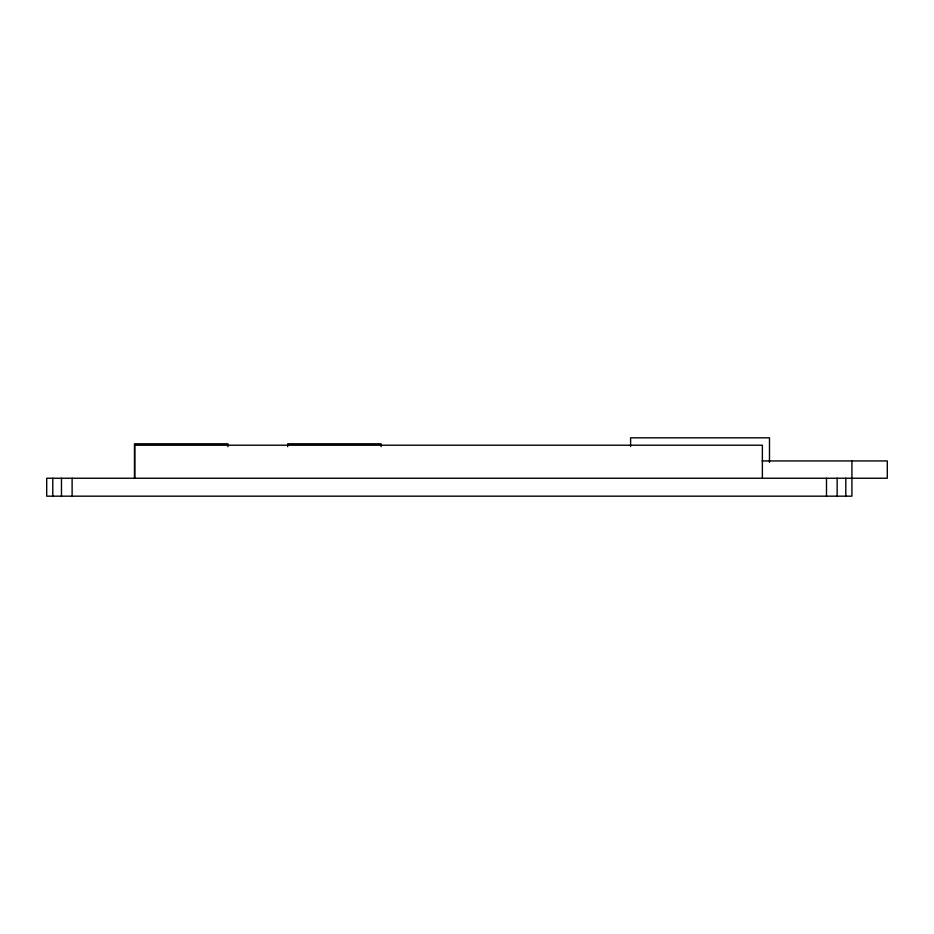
<?xml version="1.0" encoding="UTF-8"?>
<svg xmlns="http://www.w3.org/2000/svg" width="934" height="934" viewBox="0 0 934 934"><rect width="100%" height="100%" fill="white"/><g stroke="black" fill="none" stroke-linecap="round" stroke-linejoin="round"><path stroke-width="1.4" d="M762.132 460.941L887.3 460.941L887.3 478.243L46.7 478.243L46.7 496.176L851.913 496.176L851.913 460.941M845.807 478.243L845.807 496.176M837.144 478.243L837.144 496.176M826.497 478.243L826.497 496.176M769.488 462.365L769.488 437.824L630.602 437.824L630.602 446.487M762.377 478.243L762.377 445.214L134.788 445.214L134.788 478.243M381.107 446.674L381.107 443.802L287.672 443.802L287.672 446.674M227.896 446.674L227.896 443.802L134.473 443.802L134.473 478.243M72.116 478.243L72.116 496.176M61.469 478.243L61.469 496.176M52.794 478.243L52.794 496.176"/></g></svg>
